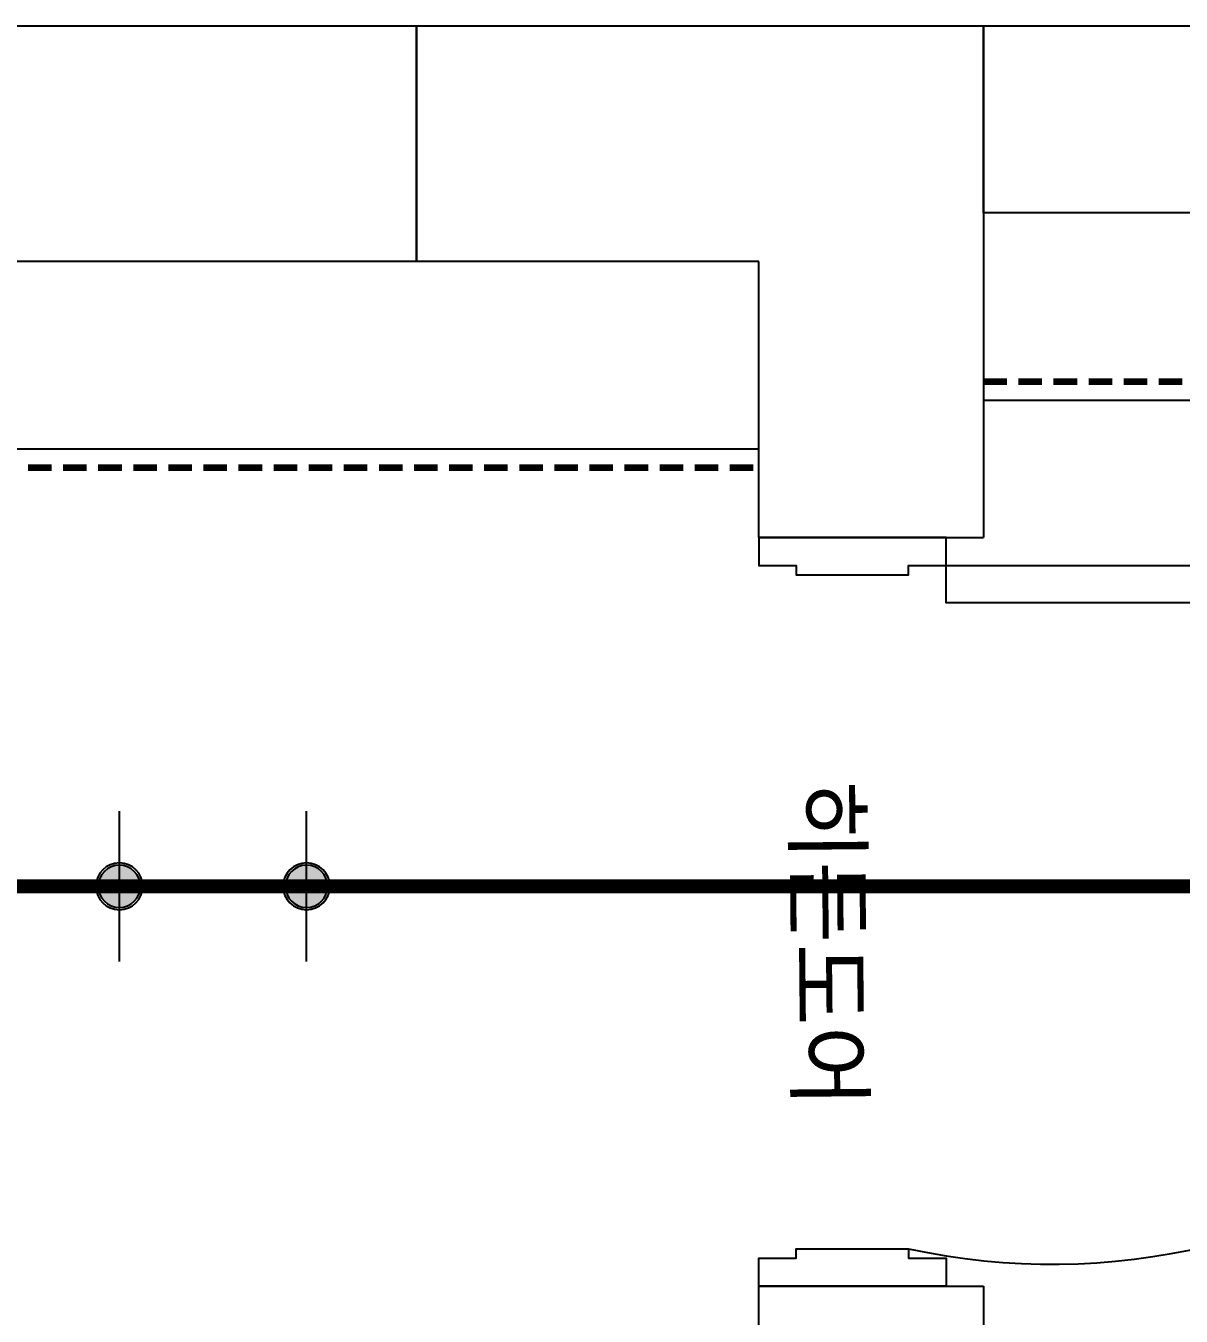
# Model space of a CAD drawing. Header units: millimetres. Extents: x 744 to 27144, y 914 to 19934.
# Drawn here: x 13408 to 14643, y 13556 to 14935 of the extents above; entities that cross this region are included whole.
import ezdxf

# ---------------------------------------------------------------- set-up
doc = ezdxf.new("R2010")
doc.units = ezdxf.units.MM
doc.header["$LTSCALE"] = 10
doc.linetypes.add('HIDDEN', pattern=[0.375, 0.25, -0.125])
for name, color, linetype in [('0-ELC TEXT', 7, 'Continuous'), ('CO-DO-FR', 7, 'Continuous'), ('CO-DOOR', 8, 'Continuous'), ('RC-LIGHT', 7, 'Continuous'), ('가구', 6, 'Continuous'), ('외부벽체선', 2, 'Continuous'), ('창호', 4, 'Continuous')]:
    doc.layers.add(name, color=color, linetype=linetype)
doc.styles.add('차영규', font='조선일보명조.ttf')

# ---------------------------------------------------------------- blocks, each defined once
blk = doc.blocks.new('BUDDDD')
at = {"layer": 'CO-DO-FR'}
for points in [[(14391.4, 14388.4), (14191.4, 14388.4), (14191.4, 14358.4), (14231.4, 14358.4), (14231.4, 14348.4), (14351.4, 14348.4), (14351.4, 14358.4), (14391.4, 14358.4), (14391.4, 14388.4)], [(14391.4, 13588.4), (14191.4, 13588.4), (14191.4, 13618.4), (14231.4, 13618.4), (14231.4, 13628.4), (14351.4, 13628.4), (14351.4, 13618.4), (14391.4, 13618.4), (14391.4, 13588.4)]]:
    blk.add_lwpolyline(points, close=True, dxfattribs=at)
at = {"layer": 'CO-DOOR'}
blk.add_lwpolyline([(15221.4, 14318.4), (14391.4, 14318.4), (14391.4, 14358.4), (15221.4, 14358.4)], close=True, dxfattribs=at)
blk.add_arc((14504.8, 14328.4), 716.6, 257.6357, 0.7996, dxfattribs=at)
at = {"layer": '외부벽체선'}
for p, q in [((13825.4, 14935.1), (14431.4, 14935.1)), ((13825.4, 14683.1), (13825.4, 14935.1)), ((14431.4, 14935.1), (14431.4, 14388.4)), ((14191.4, 14683.1), (13825.4, 14683.1)), ((14191.4, 14388.4), (14191.4, 14683.1)), ((14191.4, 14388.4), (14431.4, 14388.4)), ((14191.4, 9768.1), (14191.4, 13588.4)), ((14191.4, 13588.4), (14431.4, 13588.4)), ((14431.4, 13588.4), (14431.4, 9768.1))]:
    blk.add_line(p, q, dxfattribs=at)
at = {"layer": '창호'}
for points in [[(10390.4, 14935.1), (13825.4, 14935.1), (13825.4, 14683.1), (10390.4, 14683.1)], [(14431.4, 14935.1), (16570.4, 14935.1), (16570.4, 14735.1), (14431.4, 14735.1)]]:
    blk.add_lwpolyline(points, close=True, dxfattribs=at)
blk = doc.blocks.new('1')
at = {"linetype": 'Continuous'}
h = blk.add_hatch(color=4, dxfattribs=at)
h.dxf.hatch_style = 1
edge = h.paths.add_edge_path()
edge.add_arc((11539653.5, -14273503.8), 37.5, 0, 360)
at = {"color": 1, "linetype": 'Continuous'}
for p, q in [((11539653.5, -14273637.1), (11539653.5, -14273370.5)), ((11539520.2, -14273503.8), (11539786.8, -14273503.8))]:
    blk.add_line(p, q, dxfattribs=at)
at = {"color": 4, "linetype": 'Continuous'}
for radius in [41.5, 37.5]:
    blk.add_circle((11539653.5, -14273503.8), radius, dxfattribs=at)

msp = doc.modelspace()

# ---------------------------------------------------------------- linework, layer by layer
at = {"layer": 'Defpoints'}
for points in [[(14431.4, 14535.1), (16570.4, 14535.1)], [(10035.4, 14483.1), (14191.4, 14483.1)]]:
    msp.add_lwpolyline(points, dxfattribs=at)
at = {"layer": '가구', "color": 1, "linetype": 'HIDDEN', "lineweight": 120, "ltscale": 10}
for p, q in [((14431.4, 14555.1), (16570.4, 14555.1)), ((10035.4, 14463.1), (14191.4, 14463.1))]:
    msp.add_line(p, q, dxfattribs=at)
at = {"layer": '가구', "color": 1, "linetype": 'HIDDEN', "lineweight": 120, "ltscale": 10, "const_width": 15}
msp.add_lwpolyline([(15004.3, 14015.6), (12776.5, 14015.6)], dxfattribs=at)

# ---------------------------------------------------------------- block references
at = {"layer": 'RC-LIGHT', "xscale": -0.6024096385271789, "yscale": 0.6024096385271789, "zscale": 0.6024096385271789, "rotation": 270}
for p in [(8612004.2, -6937582.9), (8612204.2, -6937582.9)]:
    msp.add_blockref('1', p, dxfattribs=at)
at = {"layer": '창호'}
msp.add_blockref('BUDDDD', (0, 0), dxfattribs=at)

# ---------------------------------------------------------------- texts
at = {"layer": '0-ELC TEXT', "style": '차영규'}
msp.add_text('히든도어', height=70, rotation=270.5567, dxfattribs=at).set_placement((14229.1, 14130))

doc.saveas('drawing.dxf')
